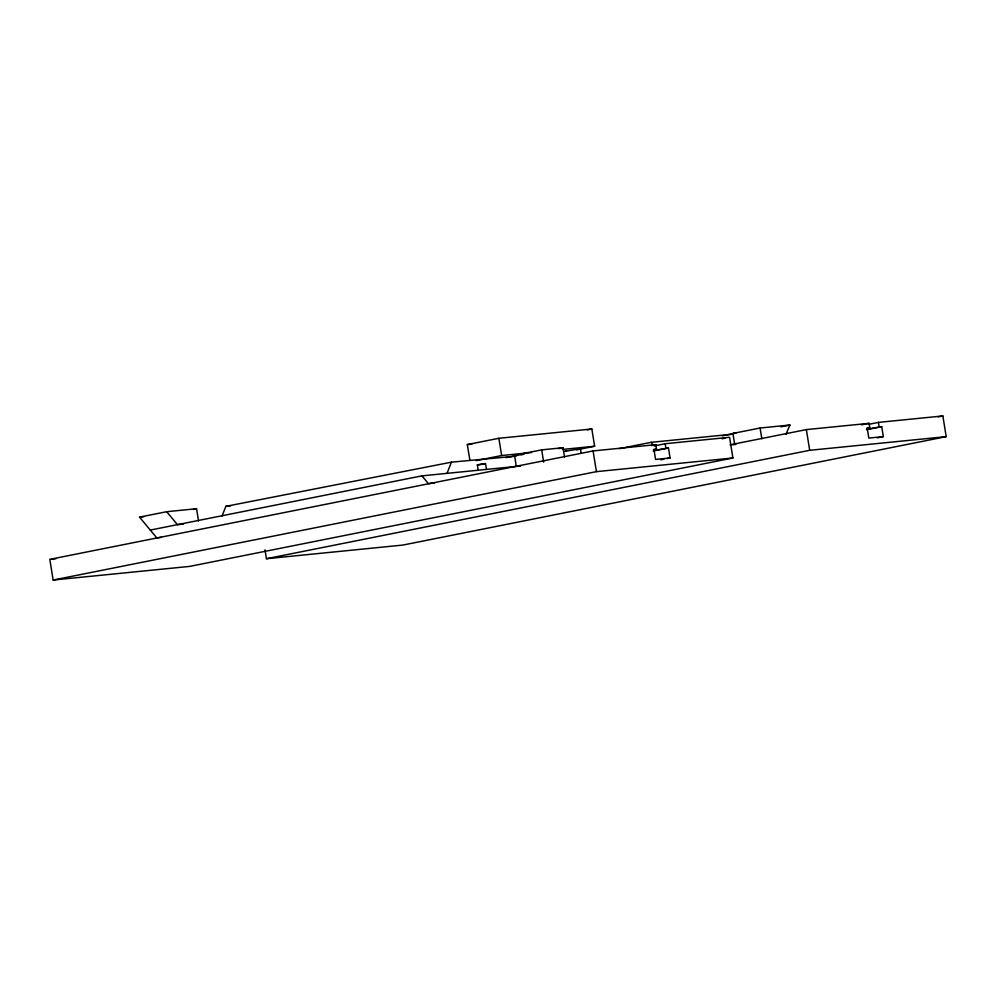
<?xml version="1.0" encoding="UTF-8"?>
<svg xmlns="http://www.w3.org/2000/svg" width="996" height="996" viewBox="0 0 996 996"><rect width="100%" height="100%" fill="white"/><g stroke="black" fill="none" stroke-linecap="round" stroke-linejoin="round"><path stroke-width="1.49" d="M222.058 516.003L225.88 506.342L451.437 462.169L515.878 456.168M447.067 473.225L451.437 462.169M785.931 434.356L789.94 425.031L760.085 428.019L732.919 433.434L734.65 444.166M581.154 453.28L580.419 448.76L577.717 449.457M478.229 470.411L477.333 464.895L481.94 463.974L485.55 463.563L486.459 469.128M484.766 463.837L479.91 464.684M469.9 460.389L467.336 444.577L498.847 438.29L591.836 428.99L594.637 446.233L576.622 449.831M161.352 537.379L156.746 537.84L139.527 517.123L166.693 511.707L196.548 508.719L198.528 520.983M587.341 429.886L591.836 428.99M193.523 509.317L196.548 508.719M476.138 460.625L501.648 455.533L531.503 452.545M516.264 466.016L514.521 455.284L541.687 449.868L563.014 447.727L564.508 456.927M505.993 457.637L517.995 455.247M520.995 454.649L523.996 454.039M150.284 530.071L421.93 475.864L520.559 466.004M558.482 448.636L563.014 447.727M653.451 449.756L656.501 449.146L655.779 444.664L593.081 450.939L49.8 559.354L53.149 580.046L189.651 566.4L732.919 457.986L729.57 437.281L665.166 443.73L654.484 445.859M619.213 448.686L651.135 442.324L733.392 434.094M651.197 445.586L655.779 444.664M722.225 435.875L735.907 433.136L732.919 433.434M653.675 450.653L668.453 447.963L670.071 457.961L667.021 458.571M653.189 451.001L668.453 447.963M780.889 426.836L789.94 425.031M721.938 438.813L724.988 438.203M53.149 580.046L596.43 471.643L732.919 457.986M730.043 444.826L806.349 429.6L869.06 423.337L869.782 427.819L866.732 428.429M660.908 459.791L663.958 459.181M861.428 424.856L869.06 423.337M869.284 424.221L878.435 422.391L942.851 415.955L946.2 436.646L402.919 545.061L266.43 558.719L264.986 549.842M866.956 429.313L881.721 426.624L883.34 436.622L877.239 437.842M866.458 429.674L881.721 426.624M938.269 416.863L942.851 415.955M266.43 558.719L809.698 450.304L946.2 436.646M478.964 464.821L477.333 464.895M467.336 444.577L471.917 444.116M562.379 449.457L594.637 446.233M514.521 455.284L523.659 454.375M656.501 449.146L653.949 449.408L655.567 459.417L670.071 457.961M869.782 427.819L867.217 428.068L868.836 438.078L883.34 436.622M732.782 444.776L735.87 444.465M434.53 483.023L428.392 483.633L421.93 475.864M139.527 517.123L143.997 516.675M183.55 524.045L177.45 524.655L166.693 511.707M51.331 559.192L55.913 558.744M225.88 506.342L230.487 505.906M566.487 451.238L564.67 451.35L580.419 448.76M651.135 442.324L653.924 445.673M878.435 422.391L879.169 426.886M806.349 429.6L809.698 450.304M760.085 428.019L761.816 438.75M665.166 443.73L665.888 448.212M593.081 450.939L596.43 471.643M541.687 449.868L543.667 462.132M498.847 438.29L501.648 455.533"/></g></svg>
